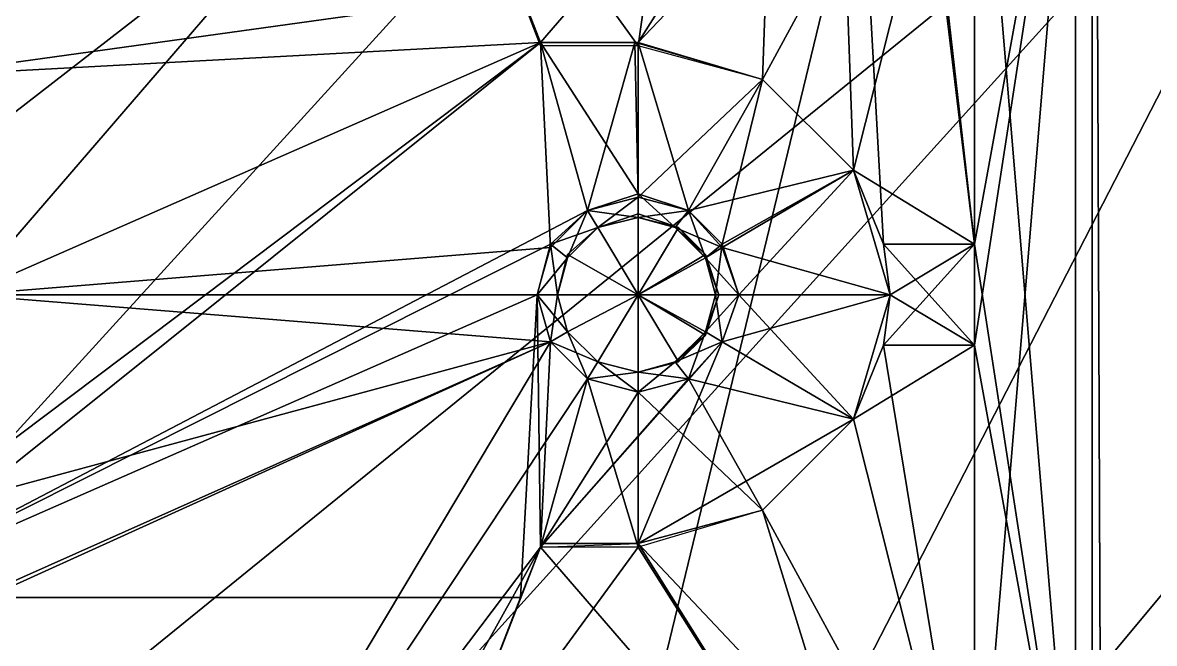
# Model space of a CAD drawing. Header units: metres. Extents: x -0.073 to 0.073, y -0.252 to 0.252.
# Drawn here: x 0.00606 to 0.02709, y 0.19446 to 0.20599 of the extents above; entities that cross this region are included whole.
import ezdxf

# ---------------------------------------------------------------- set-up
doc = ezdxf.new("R2010")
doc.units = ezdxf.units.M
for name, color, linetype in [('Object', 9, 'CONTINUOUS'), ('Object_0001', 9, 'CONTINUOUS'), ('Object_0031', 27, 'CONTINUOUS'), ('Object_0032', 27, 'CONTINUOUS'), ('Object_0035', 133, 'CONTINUOUS'), ('Object_0043', 9, 'CONTINUOUS'), ('Object_0228', 9, 'CONTINUOUS'), ('Object_0238', 9, 'CONTINUOUS'), ('Object_0239', 9, 'CONTINUOUS'), ('Object_0240', 9, 'CONTINUOUS'), ('Object_0314', 9, 'CONTINUOUS'), ('Object_0315', 9, 'CONTINUOUS'), ('Object_0359', 9, 'CONTINUOUS'), ('Object_0407', 9, 'CONTINUOUS'), ('Object_0419', 9, 'CONTINUOUS'), ('Object_0420', 9, 'CONTINUOUS'), ('Object_0450', 9, 'CONTINUOUS'), ('Object_0479', 9, 'CONTINUOUS'), ('Object_0484', 9, 'CONTINUOUS'), ('Object_0501', 9, 'CONTINUOUS'), ('Object_0525', 9, 'CONTINUOUS'), ('Object_0526', 9, 'CONTINUOUS'), ('Object_0527', 9, 'CONTINUOUS'), ('Object_0530', 9, 'CONTINUOUS'), ('Object_0556', 9, 'CONTINUOUS'), ('Object_0598', 9, 'CONTINUOUS'), ('Object_0599', 9, 'CONTINUOUS'), ('Object_0616', 9, 'CONTINUOUS'), ('Object_0617', 9, 'CONTINUOUS'), ('Object_0682', 9, 'CONTINUOUS'), ('Object_0701', 9, 'CONTINUOUS'), ('Object_0793', 9, 'CONTINUOUS'), ('Object_0801', 9, 'CONTINUOUS'), ('Object_0858', 9, 'CONTINUOUS'), ('Object_0889', 9, 'CONTINUOUS'), ('Object_0891', 9, 'CONTINUOUS'), ('Object_0962', 9, 'CONTINUOUS'), ('Object_0988', 9, 'CONTINUOUS'), ('Object_0989', 9, 'CONTINUOUS'), ('Object_0990', 9, 'CONTINUOUS'), ('Object_1008', 9, 'CONTINUOUS'), ('Object_1011', 9, 'CONTINUOUS'), ('Object_1012', 9, 'CONTINUOUS')]:
    doc.layers.add(name, color=color, linetype=linetype)

msp = doc.modelspace()

# ---------------------------------------------------------------- linework, layer by layer
at = {"layer": 'Object'}
for points in [[(-0.016625, 0.226188, 0.13125), (0.014625, 0.18025, 0.13125), (0.031437, 0.249625, 0.13125)], [(0.054063, 0.216375, 0.13125), (0.031437, 0.249625, 0.13125), (0.014625, 0.18025, 0.13125)], [(0.014625, 0.18025, 0.13125), (-0.016625, 0.226188, 0.13125), (-0.030688, 0.210688, 0.13125)], [(-0.030688, 0.210688, 0.13125), (-0.032438, 0.20025, 0.13125), (0.014625, 0.18025, 0.13125)], [(-0.032438, 0.20025, 0.13125), (-0.024188, 0.181, 0.13125), (0.014625, 0.18025, 0.13125)]]:
    msp.add_3dface(points, dxfattribs=at)
at = {"layer": 'Object_0001'}
for points in [[(-0.030688, 0.210688, 0.11875), (0.024437, 0.218688, 0.11875), (-0.032438, 0.20025, 0.11875)], [(-0.030188, 0.189813, 0.11875), (-0.032438, 0.20025, 0.11875), (0.024437, 0.218688, 0.11875)], [(0.024437, 0.218688, 0.11875), (-0.024188, 0.181, 0.11875), (-0.030188, 0.189813, 0.11875)], [(-0.024188, 0.181, 0.11875), (0.024437, 0.218688, 0.11875), (-0.015313, 0.175063, 0.11875)], [(0.0315, 0.213063, 0.11875), (-0.015313, 0.175063, 0.11875), (0.024437, 0.218688, 0.11875)], [(0.049125, 0.213063, 0.11875), (0.054063, 0.216375, 0.11875), (0.014625, 0.18025, 0.11875)], [(-0.004875, 0.172875, 0.11875), (-0.015313, 0.175063, 0.11875), (0.0315, 0.213063, 0.11875)], [(-0.004875, 0.172875, 0.11875), (0.0315, 0.213063, 0.11875), (0.014625, 0.18025, 0.11875)], [(0.040313, 0.211063, 0.11875), (0.014625, 0.18025, 0.11875), (0.0315, 0.213063, 0.11875)], [(0.014625, 0.18025, 0.11875), (0.040313, 0.211063, 0.11875), (0.049125, 0.213063, 0.11875)]]:
    msp.add_3dface(points, dxfattribs=at)
at = {"layer": 'Object_0031'}
for points in [[(0.027812, -0.230875, -0.078188), (0.025937, 0.231375, -0.078188), (0.027812, 0.224938, -0.078188)], [(0.025937, 0.231375, -0.078188), (0.027812, -0.230875, -0.078188), (0.025937, -0.237313, -0.078188)]]:
    msp.add_3dface(points, dxfattribs=at)
at = {"layer": 'Object_0032'}
for points in [[(0.025937, -0.237313, 0.07825), (0.027812, 0.224938, 0.07825), (0.025937, 0.231375, 0.07825)], [(0.027812, 0.224938, 0.07825), (0.025937, -0.237313, 0.07825), (0.027812, -0.230875, 0.07825)]]:
    msp.add_3dface(points, dxfattribs=at)
at = {"layer": 'Object_0035'}
for points in [[(0.025937, 0.231375, -0.078188), (0.025937, -0.237313, -0.078188), (0.025937, 0.231375, 0.07825)], [(0.025937, -0.237313, 0.07825), (0.025937, 0.231375, 0.07825), (0.025937, -0.237313, -0.078188)]]:
    msp.add_3dface(points, dxfattribs=at)
at = {"layer": 'Object_0043'}
for points in [[(0.054063, 0.216375, 0.13125), (0.014625, 0.18025, 0.13125), (0.054063, 0.216375, 0.11875)], [(0.014625, 0.18025, 0.118687), (0.054063, 0.216375, 0.11875), (0.014625, 0.18025, 0.13125)]]:
    msp.add_3dface(points, dxfattribs=at)
at = {"layer": 'Object_0228'}
for points in [[(0.01675, 0.202188, 0.067438), (0.0175, 0.202438, 0.067438), (0.0175, 0.200938, 0.06825)], [(0.0175, 0.202438, 0.067438), (0.01825, 0.202188, 0.067438), (0.0175, 0.200938, 0.06825)], [(0.0175, 0.200938, 0.06825), (0.016187, 0.201688, 0.067438), (0.01675, 0.202188, 0.067438)], [(0.0175, 0.200938, 0.06825), (0.01825, 0.202188, 0.067438), (0.01875, 0.201688, 0.067438)], [(0.016, 0.200938, 0.067438), (0.016187, 0.201688, 0.067438), (0.0175, 0.200938, 0.06825)], [(0.01875, 0.201688, 0.067438), (0.019, 0.200938, 0.067438), (0.0175, 0.200938, 0.06825)], [(0.016187, 0.20025, 0.067438), (0.016, 0.200938, 0.067438), (0.0175, 0.200938, 0.06825)], [(0.0175, 0.200938, 0.06825), (0.01675, 0.199688, 0.067438), (0.016187, 0.20025, 0.067438)], [(0.0175, 0.1995, 0.067438), (0.01675, 0.199688, 0.067438), (0.0175, 0.200938, 0.06825)], [(0.0175, 0.200938, 0.06825), (0.01875, 0.20025, 0.067438), (0.01825, 0.199688, 0.067438)], [(0.019, 0.200938, 0.067438), (0.01875, 0.20025, 0.067438), (0.0175, 0.200938, 0.06825)], [(0.01825, 0.199688, 0.067438), (0.0175, 0.1995, 0.067438), (0.0175, 0.200938, 0.06825)]]:
    msp.add_3dface(points, dxfattribs=at)
at = {"layer": 'Object_0238'}
for points in [[(0.0175, 0.205625, 0.117187), (0.0175, 0.205625, 0.105), (0.015687, 0.205625, 0.117187)], [(0.015687, 0.205625, 0.105), (0.015687, 0.205625, 0.117187), (0.0175, 0.205625, 0.105)]]:
    msp.add_3dface(points, dxfattribs=at)
at = {"layer": 'Object_0239'}
for points in [[(0.0175, 0.196313, 0.105), (0.0175, 0.196313, 0.117187), (0.015687, 0.196313, 0.105)], [(0.015687, 0.196313, 0.117187), (0.015687, 0.196313, 0.105), (0.0175, 0.196313, 0.117187)]]:
    msp.add_3dface(points, dxfattribs=at)
at = {"layer": 'Object_0240'}
for points in [[(0.013625, 0.210938, 0.105), (0.015312, 0.206563, 0.117187), (0.015687, 0.205625, 0.105)], [(0.015687, 0.205625, 0.117187), (0.015687, 0.205625, 0.105), (0.015312, 0.206563, 0.117187)]]:
    msp.add_3dface(points, dxfattribs=at)
at = {"layer": 'Object_0314'}
for points in [[(0.022062, 0.2, 0.07), (0.02375, 0.2, 0.07), (0.0215, 0.198625, 0.07)], [(0.02375, 0.189688, 0.07), (0.0215, 0.198625, 0.07), (0.02375, 0.2, 0.07)], [(0.0215, 0.198625, 0.07), (0.02375, 0.189688, 0.07), (0.019812, 0.196938, 0.07)], [(0.0175, 0.196313, 0.07), (0.019812, 0.196938, 0.07), (0.02375, 0.189688, 0.07)], [(0.022437, 0.188438, 0.07), (0.013625, 0.190938, 0.07), (0.015687, 0.19625, 0.07)], [(0.015687, 0.19625, 0.07), (0.0175, 0.196313, 0.07), (0.022437, 0.188438, 0.07)], [(0.022437, 0.188438, 0.07), (0.0175, 0.196313, 0.07), (0.02375, 0.189688, 0.07)]]:
    msp.add_3dface(points, dxfattribs=at)
at = {"layer": 'Object_0315'}
for points in [[(0.013625, 0.190938, 0.07), (0.015312, 0.195313, 0.057813), (0.015687, 0.19625, 0.07)], [(0.015687, 0.19625, 0.057813), (0.015687, 0.19625, 0.07), (0.015312, 0.195313, 0.057813)], [(0.015312, 0.195313, 0.057813), (0.013625, 0.190938, 0.07), (0.013625, 0.190938, 0.057813)]]:
    msp.add_3dface(points, dxfattribs=at)
at = {"layer": 'Object_0359'}
for points in [[(0.016562, 0.2025, 0.117187), (0.01675, 0.202188, 0.11675), (0.0175, 0.20275, 0.117187)], [(0.0175, 0.202375, 0.11675), (0.0175, 0.20275, 0.117187), (0.01675, 0.202188, 0.11675)], [(0.0175, 0.20275, 0.117187), (0.0175, 0.202375, 0.11675), (0.018437, 0.2025, 0.117187)], [(0.015875, 0.201875, 0.117187), (0.016187, 0.201625, 0.11675), (0.016562, 0.2025, 0.117187)], [(0.01675, 0.202188, 0.11675), (0.016562, 0.2025, 0.117187), (0.016187, 0.201625, 0.11675)], [(0.018187, 0.202188, 0.11675), (0.018437, 0.2025, 0.117187), (0.0175, 0.202375, 0.11675)], [(0.018437, 0.2025, 0.117187), (0.018187, 0.202188, 0.11675), (0.019062, 0.201813, 0.117187)], [(0.01875, 0.201625, 0.11675), (0.019062, 0.201813, 0.117187), (0.018187, 0.202188, 0.11675)], [(0.015625, 0.200938, 0.117187), (0.016, 0.200938, 0.11675), (0.015875, 0.201875, 0.117187)], [(0.016187, 0.201625, 0.11675), (0.015875, 0.201875, 0.117187), (0.016, 0.200938, 0.11675)], [(0.019062, 0.201813, 0.117187), (0.01875, 0.201625, 0.11675), (0.019375, 0.200938, 0.117187)], [(0.018937, 0.200938, 0.11675), (0.019375, 0.200938, 0.117187), (0.01875, 0.201625, 0.11675)], [(0.016, 0.200938, 0.11675), (0.015625, 0.200938, 0.117187), (0.016187, 0.20025, 0.11675)], [(0.015875, 0.200063, 0.117187), (0.016187, 0.20025, 0.11675), (0.015625, 0.200938, 0.117187)], [(0.01875, 0.20025, 0.11675), (0.019062, 0.200063, 0.117187), (0.018937, 0.200938, 0.11675)], [(0.019375, 0.200938, 0.117187), (0.018937, 0.200938, 0.11675), (0.019062, 0.200063, 0.117187)], [(0.016187, 0.20025, 0.11675), (0.015875, 0.200063, 0.117187), (0.01675, 0.199688, 0.11675)], [(0.018187, 0.199688, 0.11675), (0.018437, 0.199375, 0.117187), (0.01875, 0.20025, 0.11675)], [(0.019062, 0.200063, 0.117187), (0.01875, 0.20025, 0.11675), (0.018437, 0.199375, 0.117187)], [(0.016562, 0.199375, 0.117187), (0.01675, 0.199688, 0.11675), (0.015875, 0.200063, 0.117187)], [(0.01675, 0.199688, 0.11675), (0.016562, 0.199375, 0.117187), (0.0175, 0.1995, 0.11675)], [(0.0175, 0.1995, 0.11675), (0.0175, 0.199125, 0.117187), (0.018187, 0.199688, 0.11675)], [(0.018437, 0.199375, 0.117187), (0.018187, 0.199688, 0.11675), (0.0175, 0.199125, 0.117187)], [(0.0175, 0.199125, 0.117187), (0.0175, 0.1995, 0.11675), (0.016562, 0.199375, 0.117187)]]:
    msp.add_3dface(points, dxfattribs=at)
at = {"layer": 'Object_0407'}
for points in [[(0.0175, 0.202375, 0.107562), (0.01675, 0.202188, 0.107562), (0.0175, 0.200938, 0.10675)], [(0.01825, 0.202188, 0.107562), (0.0175, 0.202375, 0.107562), (0.0175, 0.200938, 0.10675)], [(0.0175, 0.200938, 0.10675), (0.01675, 0.202188, 0.107562), (0.016187, 0.201688, 0.107562)], [(0.0175, 0.200938, 0.10675), (0.01875, 0.201625, 0.107562), (0.01825, 0.202188, 0.107562)], [(0.016187, 0.201688, 0.107562), (0.016, 0.200938, 0.107562), (0.0175, 0.200938, 0.10675)], [(0.019, 0.200938, 0.107562), (0.01875, 0.201625, 0.107562), (0.0175, 0.200938, 0.10675)], [(0.016, 0.200938, 0.107562), (0.016187, 0.20025, 0.107562), (0.0175, 0.200938, 0.10675)], [(0.0175, 0.200938, 0.10675), (0.016187, 0.20025, 0.107562), (0.01675, 0.199688, 0.107562)], [(0.01675, 0.199688, 0.107562), (0.0175, 0.1995, 0.107562), (0.0175, 0.200938, 0.10675)], [(0.0175, 0.200938, 0.10675), (0.01825, 0.199688, 0.107562), (0.01875, 0.200188, 0.107562)], [(0.0175, 0.1995, 0.107562), (0.01825, 0.199688, 0.107562), (0.0175, 0.200938, 0.10675)], [(0.01875, 0.200188, 0.107562), (0.019, 0.200938, 0.107562), (0.0175, 0.200938, 0.10675)]]:
    msp.add_3dface(points, dxfattribs=at)
at = {"layer": 'Object_0419'}
for points in [[(0.02375, 0.189688, 0.115625), (0.02375, 0.2, 0.115625), (0.02375, 0.189688, 0.105)], [(0.02375, 0.2, 0.105), (0.02375, 0.189688, 0.105), (0.02375, 0.2, 0.115625)]]:
    msp.add_3dface(points, dxfattribs=at)
at = {"layer": 'Object_0420'}
for points in [[(0.02375, 0.2, 0.105), (0.02375, 0.2, 0.115625), (0.022062, 0.2, 0.105)], [(0.022062, 0.2, 0.115625), (0.022062, 0.2, 0.105), (0.02375, 0.2, 0.115625)]]:
    msp.add_3dface(points, dxfattribs=at)
at = {"layer": 'Object_0450'}
for p, q in [((0.0175, 0.202375, 0.109625), (0.01675, 0.202188, 0.109625)), ((0.016187, 0.20025, 0.109625), (0.016, 0.200938, 0.109625)), ((0.01675, 0.199688, 0.109625), (0.016187, 0.20025, 0.109625)), ((0.0175, 0.1995, 0.109625), (0.01675, 0.199688, 0.109625))]:
    msp.add_line(p, q, dxfattribs=at)
for points in [[(0.01825, 0.202188, 0.109625), (0.018187, 0.202188, 0.109625), (0.0175, 0.202375, 0.109625)], [(0.016187, 0.201625, 0.109625), (0.016187, 0.201688, 0.109625), (0.01675, 0.202188, 0.109625)], [(0.018187, 0.202188, 0.109625), (0.01825, 0.202188, 0.109625), (0.01875, 0.201625, 0.109625)], [(0.016187, 0.201688, 0.109625), (0.016187, 0.201625, 0.109625), (0.016, 0.200938, 0.109625)], [(0.019, 0.200938, 0.109625), (0.018937, 0.200938, 0.109625), (0.01875, 0.201625, 0.109625)], [(0.018937, 0.200938, 0.109625), (0.019, 0.200938, 0.109625), (0.01875, 0.20025, 0.109625)], [(0.01875, 0.200188, 0.109625), (0.01875, 0.20025, 0.109625), (0.019, 0.200938, 0.109625)], [(0.01875, 0.20025, 0.109625), (0.01875, 0.200188, 0.109625), (0.018187, 0.199688, 0.109625)], [(0.01825, 0.199688, 0.109625), (0.018187, 0.199688, 0.109625), (0.01875, 0.200188, 0.109625)], [(0.018187, 0.199688, 0.109625), (0.01825, 0.199688, 0.109625), (0.0175, 0.1995, 0.109625)]]:
    msp.add_3dface(points, dxfattribs=at)
at = {"layer": 'Object_0479'}
for points in [[(0.025625, 0.212188, 0.115625), (0.025625, 0.189688, 0.115625), (0.025625, 0.212188, 0.101875)], [(0.025625, 0.189688, 0.101875), (0.025625, 0.212188, 0.101875), (0.025625, 0.189688, 0.115625)], [(0.025625, 0.212188, 0.101875), (0.025625, 0.189688, 0.101875), (0.025625, 0.212188, 0.073125)], [(0.025625, 0.189688, 0.073125), (0.025625, 0.212188, 0.073125), (0.025625, 0.189688, 0.101875)], [(0.025625, 0.212188, 0.073125), (0.025625, 0.189688, 0.073125), (0.025625, 0.212188, 0.059375)], [(0.025625, 0.189688, 0.059375), (0.025625, 0.212188, 0.059375), (0.025625, 0.189688, 0.073125)]]:
    msp.add_3dface(points, dxfattribs=at)
at = {"layer": 'Object_0484'}
for points in [[(0.01675, 0.202188, 0.067375), (0.0175, 0.202438, 0.065375), (0.0175, 0.202438, 0.067375)], [(0.0175, 0.202438, 0.065375), (0.01675, 0.202188, 0.067375), (0.01675, 0.202188, 0.065375)], [(0.01825, 0.202188, 0.065375), (0.0175, 0.202438, 0.067375), (0.0175, 0.202438, 0.065375)], [(0.0175, 0.202438, 0.067375), (0.01825, 0.202188, 0.065375), (0.01825, 0.202188, 0.067375)], [(0.01675, 0.202188, 0.065375), (0.016187, 0.201688, 0.067375), (0.016187, 0.201688, 0.065375)], [(0.016187, 0.201688, 0.067375), (0.01675, 0.202188, 0.065375), (0.01675, 0.202188, 0.067375)], [(0.01875, 0.201688, 0.065375), (0.01825, 0.202188, 0.067375), (0.01825, 0.202188, 0.065375)], [(0.01825, 0.202188, 0.067375), (0.01875, 0.201688, 0.065375), (0.01875, 0.201688, 0.067375)], [(0.016187, 0.201688, 0.065375), (0.016, 0.200938, 0.067375), (0.016, 0.200938, 0.065375)], [(0.016, 0.200938, 0.067375), (0.016187, 0.201688, 0.065375), (0.016187, 0.201688, 0.067375)], [(0.019, 0.200938, 0.065375), (0.01875, 0.201688, 0.067375), (0.01875, 0.201688, 0.065375)], [(0.01875, 0.201688, 0.067375), (0.019, 0.200938, 0.065375), (0.019, 0.200938, 0.067375)], [(0.016, 0.200938, 0.065375), (0.016187, 0.20025, 0.067375), (0.016187, 0.20025, 0.065375)], [(0.016187, 0.20025, 0.067375), (0.016, 0.200938, 0.065375), (0.016, 0.200938, 0.067375)], [(0.01875, 0.20025, 0.065375), (0.019, 0.200938, 0.067375), (0.019, 0.200938, 0.065375)], [(0.019, 0.200938, 0.067375), (0.01875, 0.20025, 0.065375), (0.01875, 0.20025, 0.067375)], [(0.016187, 0.20025, 0.065375), (0.01675, 0.199688, 0.067375), (0.01675, 0.199688, 0.065375)], [(0.01675, 0.199688, 0.067375), (0.016187, 0.20025, 0.065375), (0.016187, 0.20025, 0.067375)], [(0.01825, 0.199688, 0.065375), (0.01875, 0.20025, 0.067375), (0.01875, 0.20025, 0.065375)], [(0.01875, 0.20025, 0.067375), (0.01825, 0.199688, 0.065375), (0.01825, 0.199688, 0.067375)], [(0.01675, 0.199688, 0.065375), (0.0175, 0.1995, 0.067375), (0.0175, 0.1995, 0.065375)], [(0.0175, 0.1995, 0.067375), (0.01675, 0.199688, 0.065375), (0.01675, 0.199688, 0.067375)], [(0.0175, 0.1995, 0.065375), (0.01825, 0.199688, 0.067375), (0.01825, 0.199688, 0.065375)], [(0.01825, 0.199688, 0.067375), (0.0175, 0.1995, 0.065375), (0.0175, 0.1995, 0.067375)]]:
    msp.add_3dface(points, dxfattribs=at)
at = {"layer": 'Object_0501'}
for points in [[(0.0175, 0.202813, 0.057813), (0.0175, 0.202375, 0.05825), (0.016562, 0.2025, 0.057813)], [(0.0175, 0.202375, 0.05825), (0.0175, 0.202813, 0.057813), (0.018187, 0.202188, 0.05825)], [(0.018437, 0.2025, 0.057813), (0.018187, 0.202188, 0.05825), (0.0175, 0.202813, 0.057813)], [(0.016562, 0.2025, 0.057813), (0.01675, 0.202188, 0.05825), (0.015875, 0.201875, 0.057813)], [(0.01675, 0.202188, 0.05825), (0.016562, 0.2025, 0.057813), (0.0175, 0.202375, 0.05825)], [(0.018187, 0.202188, 0.05825), (0.018437, 0.2025, 0.057813), (0.01875, 0.201625, 0.05825)], [(0.019062, 0.201875, 0.057813), (0.01875, 0.201625, 0.05825), (0.018437, 0.2025, 0.057813)], [(0.016187, 0.201625, 0.05825), (0.015875, 0.201875, 0.057813), (0.01675, 0.202188, 0.05825)], [(0.015875, 0.201875, 0.057813), (0.016187, 0.201625, 0.05825), (0.015625, 0.200938, 0.057813)], [(0.01875, 0.201625, 0.05825), (0.019062, 0.201875, 0.057813), (0.018937, 0.200938, 0.05825)], [(0.019375, 0.200938, 0.057813), (0.018937, 0.200938, 0.05825), (0.019062, 0.201875, 0.057813)], [(0.016, 0.200938, 0.05825), (0.015625, 0.200938, 0.057813), (0.016187, 0.201625, 0.05825)], [(0.015625, 0.200938, 0.057813), (0.016, 0.200938, 0.05825), (0.015875, 0.200063, 0.057813)], [(0.016187, 0.20025, 0.05825), (0.015875, 0.200063, 0.057813), (0.016, 0.200938, 0.05825)], [(0.018937, 0.200938, 0.05825), (0.019375, 0.200938, 0.057813), (0.01875, 0.20025, 0.05825)], [(0.019062, 0.200063, 0.057813), (0.01875, 0.20025, 0.05825), (0.019375, 0.200938, 0.057813)], [(0.015875, 0.200063, 0.057813), (0.016187, 0.20025, 0.05825), (0.016562, 0.199375, 0.057813)], [(0.01675, 0.199688, 0.05825), (0.016562, 0.199375, 0.057813), (0.016187, 0.20025, 0.05825)], [(0.01875, 0.20025, 0.05825), (0.019062, 0.200063, 0.057813), (0.018187, 0.199688, 0.05825)], [(0.018437, 0.199375, 0.057813), (0.018187, 0.199688, 0.05825), (0.019062, 0.200063, 0.057813)], [(0.016562, 0.199375, 0.057813), (0.01675, 0.199688, 0.05825), (0.0175, 0.199125, 0.057813)], [(0.0175, 0.1995, 0.05825), (0.0175, 0.199125, 0.057813), (0.01675, 0.199688, 0.05825)], [(0.018187, 0.199688, 0.05825), (0.018437, 0.199375, 0.057813), (0.0175, 0.1995, 0.05825)], [(0.0175, 0.199125, 0.057813), (0.0175, 0.1995, 0.05825), (0.018437, 0.199375, 0.057813)]]:
    msp.add_3dface(points, dxfattribs=at)
at = {"layer": 'Object_0525'}
for points in [[(0.0175, 0.205625, 0.070063), (0.0175, 0.205625, 0.057813), (0.015687, 0.205625, 0.070063)], [(0.015687, 0.205625, 0.057813), (0.015687, 0.205625, 0.070063), (0.0175, 0.205625, 0.057813)]]:
    msp.add_3dface(points, dxfattribs=at)
at = {"layer": 'Object_0526'}
for points in [[(0.015687, 0.205625, 0.07), (0.015687, 0.205625, 0.057813), (0.013625, 0.210938, 0.057813)], [(0.015687, 0.205625, 0.07), (0.013625, 0.210938, 0.057813), (0.013625, 0.210938, 0.07)]]:
    msp.add_3dface(points, dxfattribs=at)
at = {"layer": 'Object_0527'}
for points in [[(0.0175, 0.205625, 0.057813), (0.019812, 0.204938, 0.070063), (0.019812, 0.204938, 0.057813)], [(0.019812, 0.204938, 0.070063), (0.0175, 0.205625, 0.057813), (0.0175, 0.205625, 0.070063)], [(0.019812, 0.204938, 0.057813), (0.0215, 0.20325, 0.070063), (0.0215, 0.20325, 0.057813)], [(0.0215, 0.20325, 0.070063), (0.019812, 0.204938, 0.057813), (0.019812, 0.204938, 0.070063)], [(0.0215, 0.20325, 0.057813), (0.022062, 0.201875, 0.059375), (0.022187, 0.200938, 0.057813)], [(0.022062, 0.201875, 0.059375), (0.0215, 0.20325, 0.057813), (0.022062, 0.201875, 0.070063)], [(0.022062, 0.201875, 0.070063), (0.0215, 0.20325, 0.057813), (0.0215, 0.20325, 0.070063)], [(0.022187, 0.200938, 0.059375), (0.022187, 0.200938, 0.057813), (0.022062, 0.201875, 0.059375)], [(0.022062, 0.2, 0.059375), (0.0215, 0.198625, 0.057813), (0.022187, 0.200938, 0.059375)], [(0.022187, 0.200938, 0.057813), (0.022187, 0.200938, 0.059375), (0.0215, 0.198625, 0.057813)], [(0.022062, 0.2, 0.059375), (0.0215, 0.198625, 0.070063), (0.0215, 0.198625, 0.057813)], [(0.0215, 0.198625, 0.070063), (0.022062, 0.2, 0.059375), (0.022062, 0.2, 0.070063)], [(0.0215, 0.198625, 0.057813), (0.019812, 0.196938, 0.070063), (0.019812, 0.196938, 0.057813)], [(0.019812, 0.196938, 0.070063), (0.0215, 0.198625, 0.057813), (0.0215, 0.198625, 0.070063)], [(0.0175, 0.196313, 0.070063), (0.0175, 0.196313, 0.057813), (0.019812, 0.196938, 0.057813)], [(0.0175, 0.196313, 0.070063), (0.019812, 0.196938, 0.057813), (0.019812, 0.196938, 0.070063)]]:
    msp.add_3dface(points, dxfattribs=at)
at = {"layer": 'Object_0530'}
for points in [[(0.01675, 0.202188, 0.109625), (0.0175, 0.202375, 0.107625), (0.0175, 0.202375, 0.109625)], [(0.0175, 0.202375, 0.107625), (0.01675, 0.202188, 0.109625), (0.01675, 0.202188, 0.107625)], [(0.0175, 0.202375, 0.109625), (0.01825, 0.202188, 0.107625), (0.01825, 0.202188, 0.109625)], [(0.01825, 0.202188, 0.107625), (0.0175, 0.202375, 0.109625), (0.0175, 0.202375, 0.107625)], [(0.016187, 0.201688, 0.109625), (0.01675, 0.202188, 0.107625), (0.01675, 0.202188, 0.109625)], [(0.01675, 0.202188, 0.107625), (0.016187, 0.201688, 0.109625), (0.016187, 0.201688, 0.107625)], [(0.01825, 0.202188, 0.109625), (0.01875, 0.201625, 0.107625), (0.01875, 0.201625, 0.109625)], [(0.01875, 0.201625, 0.107625), (0.01825, 0.202188, 0.109625), (0.01825, 0.202188, 0.107625)], [(0.016, 0.200938, 0.109625), (0.016187, 0.201688, 0.107625), (0.016187, 0.201688, 0.109625)], [(0.016187, 0.201688, 0.107625), (0.016, 0.200938, 0.109625), (0.016, 0.200938, 0.107625)], [(0.01875, 0.201625, 0.109625), (0.019, 0.200938, 0.107625), (0.019, 0.200938, 0.109625)], [(0.019, 0.200938, 0.107625), (0.01875, 0.201625, 0.109625), (0.01875, 0.201625, 0.107625)], [(0.016187, 0.20025, 0.109625), (0.016, 0.200938, 0.107625), (0.016, 0.200938, 0.109625)], [(0.016, 0.200938, 0.107625), (0.016187, 0.20025, 0.109625), (0.016187, 0.20025, 0.107625)], [(0.019, 0.200938, 0.109625), (0.01875, 0.200188, 0.107625), (0.01875, 0.200188, 0.109625)], [(0.01875, 0.200188, 0.107625), (0.019, 0.200938, 0.109625), (0.019, 0.200938, 0.107625)], [(0.01675, 0.199688, 0.109625), (0.016187, 0.20025, 0.107625), (0.016187, 0.20025, 0.109625)], [(0.016187, 0.20025, 0.107625), (0.01675, 0.199688, 0.109625), (0.01675, 0.199688, 0.107625)], [(0.01875, 0.200188, 0.109625), (0.01825, 0.199688, 0.107625), (0.01825, 0.199688, 0.109625)], [(0.01825, 0.199688, 0.107625), (0.01875, 0.200188, 0.109625), (0.01875, 0.200188, 0.107625)], [(0.01675, 0.199688, 0.107625), (0.0175, 0.1995, 0.109625), (0.0175, 0.1995, 0.107625)], [(0.0175, 0.1995, 0.109625), (0.01675, 0.199688, 0.107625), (0.01675, 0.199688, 0.109625)], [(0.01825, 0.199688, 0.109625), (0.0175, 0.1995, 0.107625), (0.0175, 0.1995, 0.109625)], [(0.0175, 0.1995, 0.107625), (0.01825, 0.199688, 0.109625), (0.01825, 0.199688, 0.107625)]]:
    msp.add_3dface(points, dxfattribs=at)
at = {"layer": 'Object_0556'}
for p, q in [((0.016187, 0.20025, 0.065375), (0.016, 0.200938, 0.065375)), ((0.016187, 0.20025, 0.065375), (0.01675, 0.199688, 0.065375)), ((0.0175, 0.1995, 0.065375), (0.01675, 0.199688, 0.065375))]:
    msp.add_line(p, q, dxfattribs=at)
for points in [[(0.0175, 0.202375, 0.065375), (0.0175, 0.202438, 0.065375), (0.01675, 0.202188, 0.065375)], [(0.0175, 0.202438, 0.065375), (0.0175, 0.202375, 0.065375), (0.01825, 0.202188, 0.065375)], [(0.018187, 0.202188, 0.065375), (0.01825, 0.202188, 0.065375), (0.0175, 0.202375, 0.065375)], [(0.016187, 0.201688, 0.065375), (0.016187, 0.201625, 0.065375), (0.01675, 0.202188, 0.065375)], [(0.01875, 0.201625, 0.065375), (0.01875, 0.201688, 0.065375), (0.018187, 0.202188, 0.065375)], [(0.01825, 0.202188, 0.065375), (0.018187, 0.202188, 0.065375), (0.01875, 0.201688, 0.065375)], [(0.016187, 0.201625, 0.065375), (0.016187, 0.201688, 0.065375), (0.016, 0.200938, 0.065375)], [(0.01875, 0.201688, 0.065375), (0.01875, 0.201625, 0.065375), (0.019, 0.200938, 0.065375)], [(0.018937, 0.200938, 0.065375), (0.019, 0.200938, 0.065375), (0.01875, 0.201625, 0.065375)], [(0.019, 0.200938, 0.065375), (0.018937, 0.200938, 0.065375), (0.01875, 0.20025, 0.065375)], [(0.018187, 0.199688, 0.065375), (0.01825, 0.199688, 0.065375), (0.01875, 0.20025, 0.065375)], [(0.01825, 0.199688, 0.065375), (0.018187, 0.199688, 0.065375), (0.0175, 0.1995, 0.065375)]]:
    msp.add_3dface(points, dxfattribs=at)
at = {"layer": 'Object_0598'}
for points in [[(0.0175, 0.205625, 0.105), (0.019812, 0.204938, 0.117187), (0.019812, 0.204938, 0.105)], [(0.019812, 0.204938, 0.117187), (0.0175, 0.205625, 0.105), (0.0175, 0.205625, 0.117187)], [(0.019812, 0.204938, 0.105), (0.0215, 0.20325, 0.117187), (0.0215, 0.20325, 0.105)], [(0.0215, 0.20325, 0.117187), (0.019812, 0.204938, 0.105), (0.019812, 0.204938, 0.117187)], [(0.022062, 0.201875, 0.115625), (0.022062, 0.201875, 0.105), (0.0215, 0.20325, 0.105)], [(0.022062, 0.201875, 0.115625), (0.0215, 0.20325, 0.117187), (0.022187, 0.200938, 0.115625)], [(0.022187, 0.200938, 0.117187), (0.022187, 0.200938, 0.115625), (0.0215, 0.20325, 0.117187)], [(0.022062, 0.201875, 0.115625), (0.0215, 0.20325, 0.105), (0.0215, 0.20325, 0.117187)], [(0.0215, 0.198625, 0.117187), (0.022062, 0.2, 0.115625), (0.022187, 0.200938, 0.117187)], [(0.022187, 0.200938, 0.115625), (0.022187, 0.200938, 0.117187), (0.022062, 0.2, 0.115625)], [(0.022062, 0.2, 0.105), (0.0215, 0.198625, 0.117187), (0.0215, 0.198625, 0.105)], [(0.0215, 0.198625, 0.117187), (0.022062, 0.2, 0.105), (0.022062, 0.2, 0.115625)], [(0.0215, 0.198625, 0.105), (0.019812, 0.196938, 0.117187), (0.019812, 0.196938, 0.105)], [(0.019812, 0.196938, 0.117187), (0.0215, 0.198625, 0.105), (0.0215, 0.198625, 0.117187)], [(0.0175, 0.196313, 0.117187), (0.0175, 0.196313, 0.105), (0.019812, 0.196938, 0.105)], [(0.0175, 0.196313, 0.117187), (0.019812, 0.196938, 0.105), (0.019812, 0.196938, 0.117187)]]:
    msp.add_3dface(points, dxfattribs=at)
at = {"layer": 'Object_0599'}
for points in [[(0.02375, 0.201875, 0.115625), (0.02375, 0.201875, 0.105), (0.022062, 0.201875, 0.115625)], [(0.022062, 0.201875, 0.105), (0.022062, 0.201875, 0.115625), (0.02375, 0.201875, 0.105)]]:
    msp.add_3dface(points, dxfattribs=at)
at = {"layer": 'Object_0616'}
for points in [[(0.02375, 0.2, 0.059375), (0.02375, 0.2, 0.07), (0.022062, 0.2, 0.059375)], [(0.022062, 0.2, 0.07), (0.022062, 0.2, 0.059375), (0.02375, 0.2, 0.07)]]:
    msp.add_3dface(points, dxfattribs=at)
at = {"layer": 'Object_0617'}
for points in [[(0.02375, 0.189688, 0.07), (0.02375, 0.2, 0.07), (0.02375, 0.189688, 0.059375)], [(0.02375, 0.2, 0.059375), (0.02375, 0.189688, 0.059375), (0.02375, 0.2, 0.07)]]:
    msp.add_3dface(points, dxfattribs=at)
at = {"layer": 'Object_0682'}
for points in [[(0.0175, 0.196313, 0.057813), (0.0175, 0.196313, 0.070063), (0.015687, 0.196313, 0.057813)], [(0.015687, 0.196313, 0.070063), (0.015687, 0.196313, 0.057813), (0.0175, 0.196313, 0.070063)]]:
    msp.add_3dface(points, dxfattribs=at)
at = {"layer": 'Object_0701'}
for points in [[(0.013625, 0.210938, 0.105), (0.015687, 0.205625, 0.105), (0.022437, 0.213438, 0.105)], [(0.0175, 0.205625, 0.105), (0.022437, 0.213438, 0.105), (0.015687, 0.205625, 0.105)], [(0.022437, 0.213438, 0.105), (0.0175, 0.205625, 0.105), (0.02375, 0.212188, 0.105)], [(0.0175, 0.205625, 0.105), (0.019812, 0.204938, 0.105), (0.02375, 0.212188, 0.105)], [(0.0215, 0.20325, 0.105), (0.02375, 0.212188, 0.105), (0.019812, 0.204938, 0.105)], [(0.02375, 0.212188, 0.105), (0.0215, 0.20325, 0.105), (0.02375, 0.201875, 0.105)], [(0.022062, 0.201875, 0.105), (0.02375, 0.201875, 0.105), (0.0215, 0.20325, 0.105)]]:
    msp.add_3dface(points, dxfattribs=at)
at = {"layer": 'Object_0793'}
for points in [[(0.01675, 0.202188, 0.11675), (0.0175, 0.202375, 0.109625), (0.0175, 0.202375, 0.11675)], [(0.0175, 0.202375, 0.109625), (0.01675, 0.202188, 0.11675), (0.01675, 0.202188, 0.109625)], [(0.0175, 0.202375, 0.11675), (0.018187, 0.202188, 0.109625), (0.018187, 0.202188, 0.11675)], [(0.018187, 0.202188, 0.109625), (0.0175, 0.202375, 0.11675), (0.0175, 0.202375, 0.109625)], [(0.016187, 0.201625, 0.11675), (0.01675, 0.202188, 0.109625), (0.01675, 0.202188, 0.11675)], [(0.01675, 0.202188, 0.109625), (0.016187, 0.201625, 0.11675), (0.016187, 0.201625, 0.109625)], [(0.018187, 0.202188, 0.11675), (0.01875, 0.201625, 0.109625), (0.01875, 0.201625, 0.11675)], [(0.01875, 0.201625, 0.109625), (0.018187, 0.202188, 0.11675), (0.018187, 0.202188, 0.109625)], [(0.016, 0.200938, 0.11675), (0.016187, 0.201625, 0.109625), (0.016187, 0.201625, 0.11675)], [(0.016187, 0.201625, 0.109625), (0.016, 0.200938, 0.11675), (0.016, 0.200938, 0.109625)], [(0.01875, 0.201625, 0.11675), (0.018937, 0.200938, 0.109625), (0.018937, 0.200938, 0.11675)], [(0.018937, 0.200938, 0.109625), (0.01875, 0.201625, 0.11675), (0.01875, 0.201625, 0.109625)], [(0.016187, 0.20025, 0.11675), (0.016, 0.200938, 0.109625), (0.016, 0.200938, 0.11675)], [(0.016, 0.200938, 0.109625), (0.016187, 0.20025, 0.11675), (0.016187, 0.20025, 0.109625)], [(0.018937, 0.200938, 0.11675), (0.01875, 0.20025, 0.109625), (0.01875, 0.20025, 0.11675)], [(0.01875, 0.20025, 0.109625), (0.018937, 0.200938, 0.11675), (0.018937, 0.200938, 0.109625)], [(0.01675, 0.199688, 0.11675), (0.016187, 0.20025, 0.109625), (0.016187, 0.20025, 0.11675)], [(0.016187, 0.20025, 0.109625), (0.01675, 0.199688, 0.11675), (0.01675, 0.199688, 0.109625)], [(0.01875, 0.20025, 0.11675), (0.018187, 0.199688, 0.109625), (0.018187, 0.199688, 0.11675)], [(0.018187, 0.199688, 0.109625), (0.01875, 0.20025, 0.11675), (0.01875, 0.20025, 0.109625)], [(0.01675, 0.199688, 0.109625), (0.0175, 0.1995, 0.11675), (0.0175, 0.1995, 0.109625)], [(0.0175, 0.1995, 0.11675), (0.01675, 0.199688, 0.109625), (0.01675, 0.199688, 0.11675)], [(0.018187, 0.199688, 0.11675), (0.0175, 0.1995, 0.109625), (0.0175, 0.1995, 0.11675)], [(0.0175, 0.1995, 0.109625), (0.018187, 0.199688, 0.11675), (0.018187, 0.199688, 0.109625)]]:
    msp.add_3dface(points, dxfattribs=at)
at = {"layer": 'Object_0801'}
for points in [[(0.001437, 0.20825, 0.057813), (0.010187, 0.2155, 0.057813), (0.004062, 0.205, 0.057813)], [(0.013625, 0.210938, 0.057813), (0.004062, 0.205, 0.057813), (0.010187, 0.2155, 0.057813)], [(0.004062, 0.205, 0.057813), (0.013625, 0.210938, 0.057813), (0.005, 0.200938, 0.057813)], [(0.015687, 0.205625, 0.057813), (0.005, 0.200938, 0.057813), (0.013625, 0.210938, 0.057813)], [(0.002812, 0.195313, 0.057813), (0.004062, 0.196875, 0.057813), (0.015687, 0.205625, 0.057813)], [(0.015687, 0.205625, 0.057813), (0.016562, 0.2025, 0.057813), (0.002812, 0.195313, 0.057813)], [(0.005, 0.200938, 0.057813), (0.015687, 0.205625, 0.057813), (0.004062, 0.196875, 0.057813)], [(0.0175, 0.205625, 0.057813), (0.0175, 0.202813, 0.057813), (0.015687, 0.205625, 0.057813)], [(0.016562, 0.2025, 0.057813), (0.015687, 0.205625, 0.057813), (0.0175, 0.202813, 0.057813)], [(0.019812, 0.204938, 0.057813), (0.018437, 0.2025, 0.057813), (0.0175, 0.205625, 0.057813)], [(0.0175, 0.202813, 0.057813), (0.0175, 0.205625, 0.057813), (0.018437, 0.2025, 0.057813)], [(0.018437, 0.2025, 0.057813), (0.019812, 0.204938, 0.057813), (0.019062, 0.201875, 0.057813)], [(0.0215, 0.20325, 0.057813), (0.019062, 0.201875, 0.057813), (0.019812, 0.204938, 0.057813)], [(0.019062, 0.201875, 0.057813), (0.0215, 0.20325, 0.057813), (0.019375, 0.200938, 0.057813)], [(0.022187, 0.200938, 0.057813), (0.019375, 0.200938, 0.057813), (0.0215, 0.20325, 0.057813)], [(0.015875, 0.201875, 0.057813), (0.002812, 0.195313, 0.057813), (0.016562, 0.2025, 0.057813)], [(0.002812, 0.195313, 0.057813), (0.015875, 0.201875, 0.057813), (0.015625, 0.200938, 0.057813)], [(0.015625, 0.200938, 0.057813), (0.015312, 0.195313, 0.057813), (0.002812, 0.195313, 0.057813)], [(0.015312, 0.195313, 0.057813), (0.015625, 0.200938, 0.057813), (0.015687, 0.19625, 0.057813)], [(0.015625, 0.200938, 0.057813), (0.015875, 0.200063, 0.057813), (0.015687, 0.19625, 0.057813)], [(0.0215, 0.198625, 0.057813), (0.019062, 0.200063, 0.057813), (0.022187, 0.200938, 0.057813)], [(0.019375, 0.200938, 0.057813), (0.022187, 0.200938, 0.057813), (0.019062, 0.200063, 0.057813)], [(0.016562, 0.199375, 0.057813), (0.015687, 0.19625, 0.057813), (0.015875, 0.200063, 0.057813)], [(0.019062, 0.200063, 0.057813), (0.0215, 0.198625, 0.057813), (0.018437, 0.199375, 0.057813)], [(0.015687, 0.19625, 0.057813), (0.016562, 0.199375, 0.057813), (0.0175, 0.19625, 0.057813)], [(0.0175, 0.199125, 0.057813), (0.0175, 0.19625, 0.057813), (0.016562, 0.199375, 0.057813)], [(0.018437, 0.199375, 0.057813), (0.019812, 0.196938, 0.057813), (0.0175, 0.199125, 0.057813)], [(0.019812, 0.196938, 0.057813), (0.018437, 0.199375, 0.057813), (0.0215, 0.198625, 0.057813)], [(0.0175, 0.19625, 0.057813), (0.0175, 0.199125, 0.057813), (0.019812, 0.196938, 0.057813)], [(0.002812, 0.195313, 0.057813), (0.013625, 0.190938, 0.057813), (0.001437, 0.193625, 0.057813)], [(0.013625, 0.190938, 0.057813), (0.002812, 0.195313, 0.057813), (0.015312, 0.195313, 0.057813)]]:
    msp.add_3dface(points, dxfattribs=at)
at = {"layer": 'Object_0858'}
for points in [[(0.02375, 0.2, 0.059375), (0.025625, 0.212188, 0.059375), (0.02375, 0.189688, 0.059375)], [(0.025625, 0.189688, 0.059375), (0.02375, 0.189688, 0.059375), (0.025625, 0.212188, 0.059375)], [(0.02375, 0.212188, 0.059375), (0.025625, 0.212188, 0.059375), (0.02375, 0.201875, 0.059375)], [(0.02375, 0.2, 0.059375), (0.02375, 0.201875, 0.059375), (0.025625, 0.212188, 0.059375)], [(0.022187, 0.200938, 0.059375), (0.022062, 0.201875, 0.059375), (0.02375, 0.201875, 0.059375)], [(0.022187, 0.200938, 0.059375), (0.02375, 0.201875, 0.059375), (0.022062, 0.2, 0.059375)], [(0.02375, 0.201875, 0.059375), (0.02375, 0.2, 0.059375), (0.022062, 0.2, 0.059375)]]:
    msp.add_3dface(points, dxfattribs=at)
at = {"layer": 'Object_0889'}
for points in [[(0.0175, 0.205563, 0.07), (0.013625, 0.210938, 0.07), (0.020625, 0.22775, 0.07)], [(0.020625, 0.22775, 0.07), (0.019812, 0.204938, 0.07), (0.0175, 0.205563, 0.07)], [(0.019812, 0.204938, 0.07), (0.020625, 0.22775, 0.07), (0.0215, 0.20325, 0.07)], [(0.020625, 0.22775, 0.07), (0.02375, 0.201875, 0.07), (0.022062, 0.201875, 0.07)], [(0.022062, 0.201875, 0.07), (0.0215, 0.20325, 0.07), (0.020625, 0.22775, 0.07)], [(0.020625, 0.22775, 0.07), (0.022437, 0.213438, 0.07), (0.02375, 0.201875, 0.07)], [(0.02375, 0.212188, 0.07), (0.02375, 0.201875, 0.07), (0.022437, 0.213438, 0.07)], [(0.013625, 0.210938, 0.07), (0.0175, 0.205563, 0.07), (0.015687, 0.205563, 0.07)]]:
    msp.add_3dface(points, dxfattribs=at)
at = {"layer": 'Object_0891'}
for points in [[(0.01675, 0.202188, 0.065375), (0.0175, 0.202375, 0.05825), (0.0175, 0.202375, 0.065375)], [(0.0175, 0.202375, 0.05825), (0.01675, 0.202188, 0.065375), (0.01675, 0.202188, 0.05825)], [(0.018187, 0.202188, 0.05825), (0.0175, 0.202375, 0.065375), (0.0175, 0.202375, 0.05825)], [(0.0175, 0.202375, 0.065375), (0.018187, 0.202188, 0.05825), (0.018187, 0.202188, 0.065375)], [(0.01675, 0.202188, 0.05825), (0.016187, 0.201625, 0.065375), (0.016187, 0.201625, 0.05825)], [(0.016187, 0.201625, 0.065375), (0.01675, 0.202188, 0.05825), (0.01675, 0.202188, 0.065375)], [(0.01875, 0.201625, 0.05825), (0.018187, 0.202188, 0.065375), (0.018187, 0.202188, 0.05825)], [(0.018187, 0.202188, 0.065375), (0.01875, 0.201625, 0.05825), (0.01875, 0.201625, 0.065375)], [(0.016187, 0.201625, 0.05825), (0.016, 0.200938, 0.065375), (0.016, 0.200938, 0.05825)], [(0.016, 0.200938, 0.065375), (0.016187, 0.201625, 0.05825), (0.016187, 0.201625, 0.065375)], [(0.018937, 0.200938, 0.05825), (0.01875, 0.201625, 0.065375), (0.01875, 0.201625, 0.05825)], [(0.01875, 0.201625, 0.065375), (0.018937, 0.200938, 0.05825), (0.018937, 0.200938, 0.065375)], [(0.016, 0.200938, 0.05825), (0.016187, 0.20025, 0.065375), (0.016187, 0.20025, 0.05825)], [(0.016187, 0.20025, 0.065375), (0.016, 0.200938, 0.05825), (0.016, 0.200938, 0.065375)], [(0.01875, 0.20025, 0.05825), (0.018937, 0.200938, 0.065375), (0.018937, 0.200938, 0.05825)], [(0.018937, 0.200938, 0.065375), (0.01875, 0.20025, 0.05825), (0.01875, 0.20025, 0.065375)], [(0.016187, 0.20025, 0.05825), (0.01675, 0.199688, 0.065375), (0.01675, 0.199688, 0.05825)], [(0.01675, 0.199688, 0.065375), (0.016187, 0.20025, 0.05825), (0.016187, 0.20025, 0.065375)], [(0.018187, 0.199688, 0.05825), (0.01875, 0.20025, 0.065375), (0.01875, 0.20025, 0.05825)], [(0.01875, 0.20025, 0.065375), (0.018187, 0.199688, 0.05825), (0.018187, 0.199688, 0.065375)], [(0.01675, 0.199688, 0.05825), (0.0175, 0.1995, 0.065375), (0.0175, 0.1995, 0.05825)], [(0.0175, 0.1995, 0.065375), (0.01675, 0.199688, 0.05825), (0.01675, 0.199688, 0.065375)], [(0.0175, 0.1995, 0.05825), (0.018187, 0.199688, 0.065375), (0.018187, 0.199688, 0.05825)], [(0.018187, 0.199688, 0.065375), (0.0175, 0.1995, 0.05825), (0.0175, 0.1995, 0.065375)]]:
    msp.add_3dface(points, dxfattribs=at)
at = {"layer": 'Object_0962'}
for points in [[(0.004062, 0.205, 0.117187), (0.015312, 0.206563, 0.117187), (0.002812, 0.206563, 0.117187)], [(0.015312, 0.206563, 0.117187), (0.004062, 0.205, 0.117187), (0.015687, 0.205625, 0.117187)], [(0.005, 0.200938, 0.117187), (0.015687, 0.205625, 0.117187), (0.004062, 0.205, 0.117187)], [(0.005, 0.200938, 0.117187), (0.015875, 0.201813, 0.117187), (0.015687, 0.205625, 0.117187)], [(0.015687, 0.205625, 0.117187), (0.016562, 0.2025, 0.117187), (0.017437, 0.205625, 0.117187)], [(0.016562, 0.2025, 0.117187), (0.015687, 0.205625, 0.117187), (0.015875, 0.201813, 0.117187)], [(0.0175, 0.20275, 0.117187), (0.017437, 0.205625, 0.117187), (0.016562, 0.2025, 0.117187)], [(0.017437, 0.205625, 0.117187), (0.0175, 0.20275, 0.117187), (0.019812, 0.204938, 0.117187)], [(0.018437, 0.2025, 0.117187), (0.019812, 0.204938, 0.117187), (0.0175, 0.20275, 0.117187)], [(0.019812, 0.204938, 0.117187), (0.018437, 0.2025, 0.117187), (0.0215, 0.20325, 0.117187)], [(0.019062, 0.201813, 0.117187), (0.0215, 0.20325, 0.117187), (0.018437, 0.2025, 0.117187)], [(0.0215, 0.20325, 0.117187), (0.019062, 0.201813, 0.117187), (0.022187, 0.200938, 0.117187)], [(0.015875, 0.201813, 0.117187), (0.005, 0.200938, 0.117187), (0.015625, 0.200938, 0.117187)], [(0.019375, 0.200938, 0.117187), (0.022187, 0.200938, 0.117187), (0.019062, 0.201813, 0.117187)], [(0.005, 0.200938, 0.117187), (0.004062, 0.196875, 0.117187), (0.015875, 0.200063, 0.117187)], [(0.015875, 0.200063, 0.117187), (0.015625, 0.200938, 0.117187), (0.005, 0.200938, 0.117187)], [(0.019062, 0.200063, 0.117187), (0.0215, 0.198625, 0.117187), (0.019375, 0.200938, 0.117187)], [(0.022187, 0.200938, 0.117187), (0.019375, 0.200938, 0.117187), (0.0215, 0.198625, 0.117187)], [(0.001437, 0.193625, 0.117187), (-0.002313, 0.191813, 0.117187), (0.015875, 0.200063, 0.117187)], [(0.005625, 0.182938, 0.117187), (0.015875, 0.200063, 0.117187), (-0.002313, 0.191813, 0.117187)], [(0.001437, 0.193625, 0.117187), (0.015875, 0.200063, 0.117187), (0.004062, 0.196875, 0.117187)], [(0.015875, 0.200063, 0.117187), (0.005625, 0.182938, 0.117187), (0.016562, 0.199375, 0.117187)], [(0.015687, 0.19625, 0.117187), (0.019062, 0.200063, 0.117187), (0.018437, 0.199375, 0.117187)], [(0.015687, 0.19625, 0.117187), (0.0175, 0.196313, 0.117187), (0.019062, 0.200063, 0.117187)], [(0.0215, 0.198625, 0.117187), (0.019062, 0.200063, 0.117187), (0.0175, 0.196313, 0.117187)], [(0.015687, 0.19625, 0.117187), (0.016562, 0.199375, 0.117187), (0.005625, 0.182938, 0.117187)], [(0.016562, 0.199375, 0.117187), (0.015687, 0.19625, 0.117187), (0.0175, 0.199125, 0.117187)], [(0.018437, 0.199375, 0.117187), (0.0175, 0.199125, 0.117187), (0.015687, 0.19625, 0.117187)], [(0.0175, 0.196313, 0.117187), (0.019812, 0.196938, 0.117187), (0.0215, 0.198625, 0.117187)], [(0.005625, 0.182938, 0.117187), (0.010187, 0.186375, 0.117187), (0.015687, 0.19625, 0.117187)], [(0.013625, 0.190938, 0.117187), (0.015687, 0.19625, 0.117187), (0.010187, 0.186375, 0.117187)]]:
    msp.add_3dface(points, dxfattribs=at)
at = {"layer": 'Object_0988'}
for points in [[(0.02375, 0.201875, 0.07), (0.02375, 0.201875, 0.059375), (0.022062, 0.201875, 0.07)], [(0.022062, 0.201875, 0.059375), (0.022062, 0.201875, 0.07), (0.02375, 0.201875, 0.059375)]]:
    msp.add_3dface(points, dxfattribs=at)
at = {"layer": 'Object_0989'}
for points in [[(0.02375, 0.201875, 0.07), (0.02375, 0.212188, 0.07), (0.02375, 0.201875, 0.059375)], [(0.02375, 0.212188, 0.059375), (0.02375, 0.201875, 0.059375), (0.02375, 0.212188, 0.07)]]:
    msp.add_3dface(points, dxfattribs=at)
at = {"layer": 'Object_0990'}
for points in [[(0.02375, 0.201875, 0.115625), (0.02375, 0.212188, 0.115625), (0.02375, 0.201875, 0.105)], [(0.02375, 0.212188, 0.105), (0.02375, 0.201875, 0.105), (0.02375, 0.212188, 0.115625)]]:
    msp.add_3dface(points, dxfattribs=at)
at = {"layer": 'Object_1008'}
for points in [[(0.02375, 0.201875, 0.115625), (0.025625, 0.189688, 0.115625), (0.02375, 0.212188, 0.115625)], [(0.025625, 0.212188, 0.115625), (0.02375, 0.212188, 0.115625), (0.025625, 0.189688, 0.115625)], [(0.022187, 0.200938, 0.115625), (0.02375, 0.2, 0.115625), (0.022062, 0.201875, 0.115625)], [(0.02375, 0.2, 0.115625), (0.02375, 0.201875, 0.115625), (0.022062, 0.201875, 0.115625)], [(0.02375, 0.201875, 0.115625), (0.02375, 0.2, 0.115625), (0.025625, 0.189688, 0.115625)], [(0.022187, 0.200938, 0.115625), (0.022062, 0.2, 0.115625), (0.02375, 0.2, 0.115625)], [(0.02375, 0.189688, 0.115625), (0.025625, 0.189688, 0.115625), (0.02375, 0.2, 0.115625)]]:
    msp.add_3dface(points, dxfattribs=at)
at = {"layer": 'Object_1011'}
for points in [[(0.0215, 0.198625, 0.105), (0.02375, 0.189688, 0.105), (0.022062, 0.2, 0.105)], [(0.02375, 0.2, 0.105), (0.022062, 0.2, 0.105), (0.02375, 0.189688, 0.105)], [(0.02375, 0.189688, 0.105), (0.0215, 0.198625, 0.105), (0.019812, 0.196938, 0.105)], [(0.019812, 0.196938, 0.105), (0.0175, 0.19625, 0.105), (0.022437, 0.188438, 0.105)], [(0.022437, 0.188438, 0.105), (0.02375, 0.189688, 0.105), (0.019812, 0.196938, 0.105)], [(0.0175, 0.19625, 0.105), (0.015687, 0.19625, 0.105), (0.013625, 0.190938, 0.105)], [(0.013625, 0.190938, 0.105), (0.022437, 0.188438, 0.105), (0.0175, 0.19625, 0.105)]]:
    msp.add_3dface(points, dxfattribs=at)
at = {"layer": 'Object_1012'}
for points in [[(0.015687, 0.19625, 0.105), (0.013625, 0.190938, 0.117187), (0.013625, 0.190938, 0.105)], [(0.013625, 0.190938, 0.117187), (0.015687, 0.19625, 0.105), (0.015687, 0.19625, 0.117187)]]:
    msp.add_3dface(points, dxfattribs=at)

doc.saveas('drawing.dxf')
